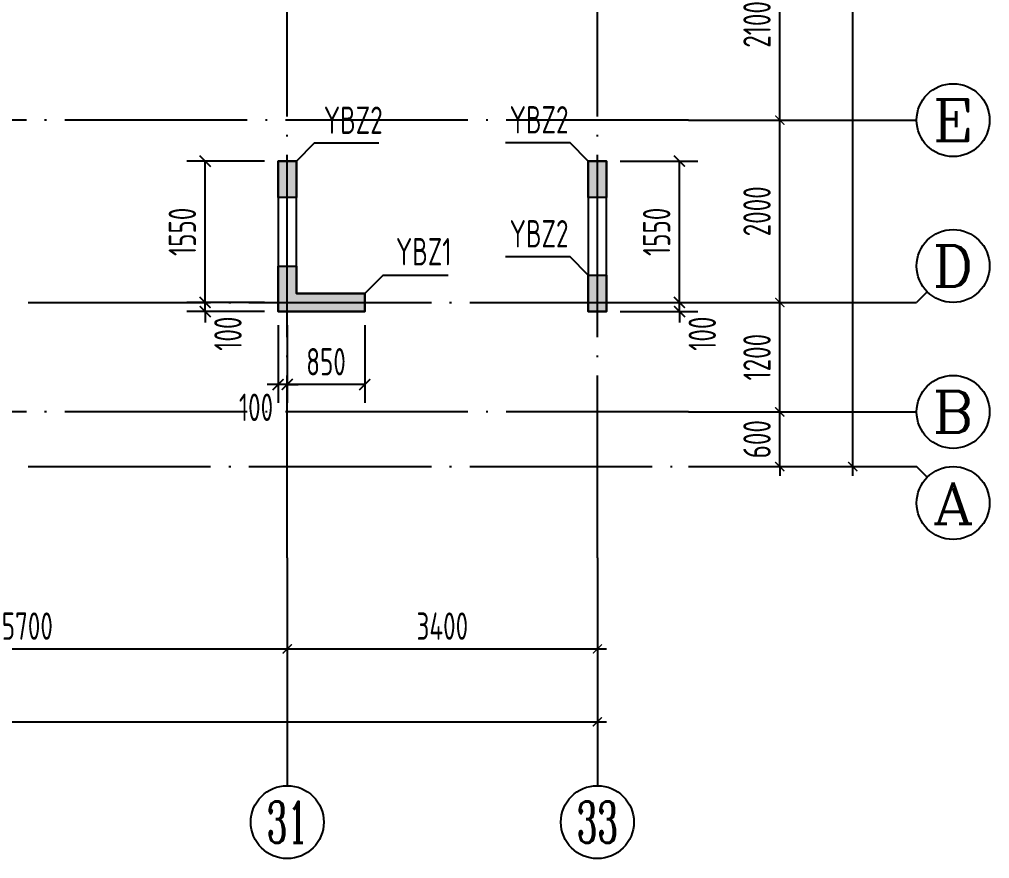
# Model space of a CAD drawing. Extents: x 826826 to 1642106, y -156213 to 399140.
# Drawn here: x 1214460 to 1225096, y 186054 to 195259 of the extents above; entities that cross this region are included whole.
import ezdxf
from ezdxf.enums import TextEntityAlignment as Align

# ---------------------------------------------------------------- set-up
doc = ezdxf.new("R2010")
doc.units = 0
doc.header["$LTSCALE"] = 1000
doc.linetypes.add('DOTE', pattern=[2.42, 2, -0.2, 0.02, -0.2])
doc.layers.get('0').update_dxf_attribs({"linetype": 'CONTINUOUS'})
doc.layers.get('DEFPOINTS').update_dxf_attribs({"linetype": 'CONTINUOUS'})
for name, color, linetype in [('A-AXIS', 1, 'CONTINUOUS'), ('A-DOTE', 10, 'DOTE'), ('AXIS_TEXT', 4, 'CONTINUOUS'), ('S-Q墙实线', 6, 'CONTINUOUS'), ('S-Q墙标注', 3, 'CONTINUOUS'), ('S-X详图填充', 252, 'CONTINUOUS'), ('S-X详图实线', 4, 'CONTINUOUS'), ('S-Y一般标注', 3, 'CONTINUOUS'), ('S-Z柱编号', 6, 'CONTINUOUS')]:
    doc.layers.add(name, color=color, linetype=linetype)
doc.styles.add('_TCH_AXIS', font='COMPLEX', dxfattribs={"bigfont": 'GBCBIG'})
doc.styles.add('COMPLEX', font='COMPLEX')
doc.styles.add('TSSD_DIMENSION', font='Tssdeng.shx', dxfattribs={"width": 0.7, "bigfont": 'tssdchn.shx'})
doc.styles.add('TSSD_REIN', font='tssdeng.shx', dxfattribs={"width": 0.7, "height": 300, "bigfont": 'tssdchn.shx'})
doc.styles.add('结构文字', font='zstxt.shx', dxfattribs={"width": 0.7, "bigfont": 'zshz.shx'})
doc.dimstyles.new('STRUCK', dxfattribs={"dimtxt": 400, "dimasz": 121, "dimexe": 200, "dimexo": 150, "dimgap": 115, "dimtad": 1, "dimdec": 0, "dimdsep": 46, "dimtxsty": '结构文字', "dimblk": 'ARCHTICK', "dimcen": 400, "dimclrd": 3, "dimclre": 3, "dimclrt": 7, "dimadec": 0, "dimazin": 0, "dimtfac": 1, "dimtdec": 0, "dimtix": 1, "dimtmove": 2, "dimatfit": 3, "dimldrblk": '_DIMX', "dimfxl": 0, "dimtolj": 1, "dimtzin": 0, "dimarcsym": 0})
doc.dimstyles.new('TSSD_100_100$0', dxfattribs={"dimtxt": 300, "dimasz": 80, "dimexe": 100, "dimexo": 250, "dimgap": 100, "dimtad": 1, "dimdec": 0, "dimzin": 0, "dimdsep": 46, "dimtxsty": 'TSSD_DIMENSION', "dimblk": 'ARCHTICK', "dimcen": 0, "dimdle": 100, "dimclrd": 3, "dimclre": 3, "dimclrt": 7, "dimadec": 0, "dimazin": 0, "dimtfac": 1, "dimtdec": 0, "dimtix": 1, "dimtmove": 2, "dimatfit": 3, "dimldrblk": 'ARCHTICK', "dimfxl": 0, "dimtolj": 1, "dimtzin": 0, "dimarcsym": 0})

# ---------------------------------------------------------------- blocks, each defined once
blk = doc.blocks.new('_ArchTick')
at = {"color": 0, "linetype": 'ByBlock', "const_width": 0.15}
blk.add_lwpolyline([(-0.5, -0.5), (0.5, 0.5)], dxfattribs=at)
blk = doc.blocks.new('*D870')
at = {"layer": 'DEFPOINTS', "color": 0}
for p in [(49700.000008, 3300.000008), (53100.000008, 3300.000008), (53100.000008, 2300.000008)]:
    blk.add_point(p, dxfattribs=at)
at = {"layer": 'S-Y一般标注', "color": 0, "lineweight": -2}
for p, q in [((49700.000008, 3050.000008), (49700.000008, 2200.000008)), ((53100.000008, 3050.000008), (53100.000008, 2200.000008)), ((49600.000008, 2300.000008), (53200.000008, 2300.000008))]:
    blk.add_line(p, q, dxfattribs=at)
at = {"layer": 'S-Y一般标注', "color": 0, "lineweight": -2, "xscale": 100, "yscale": 100, "zscale": 100, "rotation": 180}
blk.add_blockref('_ArchTick', (49700.000008, 2300.000008), dxfattribs=at)
at = {"layer": 'S-Y一般标注', "color": 0, "lineweight": -2, "xscale": 100, "yscale": 100, "zscale": 100}
blk.add_blockref('_ArchTick', (53100.000008, 2300.000008), dxfattribs=at)
at = {"layer": 'S-Y一般标注', "color": 7, "insert": (51400.000008, 2550.000008), "char_height": 300, "attachment_point": 5, "style": 'TSSD_DIMENSION'}
blk.add_mtext('\\A1;3400', dxfattribs=at)
blk = doc.blocks.new('*D871')
at = {"layer": 'DEFPOINTS', "color": 0}
for p in [(44000, 3300), (49700, 3300), (49700, 2300)]:
    blk.add_point(p, dxfattribs=at)
at = {"layer": 'S-Y一般标注', "color": 0, "lineweight": -2}
for p, q in [((44000, 3050), (44000, 2200)), ((49700, 3050), (49700, 2200)), ((43900, 2300), (49800, 2300))]:
    blk.add_line(p, q, dxfattribs=at)
at = {"layer": 'S-Y一般标注', "color": 0, "lineweight": -2, "xscale": 100, "yscale": 100, "zscale": 100, "rotation": 180}
blk.add_blockref('_ArchTick', (44000, 2300), dxfattribs=at)
at = {"layer": 'S-Y一般标注', "color": 0, "lineweight": -2, "xscale": 100, "yscale": 100, "zscale": 100}
blk.add_blockref('_ArchTick', (49700, 2300), dxfattribs=at)
at = {"layer": 'S-Y一般标注', "color": 7, "insert": (46850, 2550), "char_height": 300, "attachment_point": 5, "style": 'TSSD_DIMENSION'}
blk.add_mtext('\\A1;5700', dxfattribs=at)
blk = doc.blocks.new('*D876')
at = {"layer": 'DEFPOINTS', "color": 0}
for p in [(54100.000008, 4900.000008), (55100.000008, 4900.000008), (54100.000008, 4300.000008)]:
    blk.add_point(p, dxfattribs=at)
at = {"layer": 'S-Y一般标注', "color": 0, "lineweight": -2}
for p, q in [((55100.000008, 4900.000008), (55100.000008, 5000.000008)), ((54350.000008, 4900.000008), (55200.000008, 4900.000008)), ((55100.000008, 4300.000008), (55100.000008, 4900.000008)), ((54350.000008, 4300.000008), (55200.000008, 4300.000008)), ((55100.000008, 4300.000008), (55100.000008, 4200.000008))]:
    blk.add_line(p, q, dxfattribs=at)
at = {"layer": 'S-Y一般标注', "color": 0, "lineweight": -2, "xscale": 100, "yscale": 100, "zscale": 100}
for p, rotation in [((55100.000008, 4900.000008), 270), ((55100.000008, 4300.000008), 90)]:
    blk.add_blockref('_ArchTick', p, dxfattribs=dict(at, rotation=rotation))
at = {"layer": 'S-Y一般标注', "color": 7, "insert": (54850.000008, 4600.000008), "char_height": 300, "attachment_point": 5, "rotation": 90, "style": 'TSSD_DIMENSION'}
blk.add_mtext('\\A1;600', dxfattribs=at)
blk = doc.blocks.new('*D877')
at = {"layer": 'DEFPOINTS', "color": 0}
for p in [(54100.000008, 6100.000008), (55100.000008, 6100.000008), (54100.000008, 4900.000008)]:
    blk.add_point(p, dxfattribs=at)
at = {"layer": 'S-Y一般标注', "color": 0, "lineweight": -2}
for p, q in [((55100.000008, 4800.000008), (55100.000008, 6200.000008)), ((54350.000008, 6100.000008), (55200.000008, 6100.000008)), ((54350.000008, 4900.000008), (55200.000008, 4900.000008))]:
    blk.add_line(p, q, dxfattribs=at)
at = {"layer": 'S-Y一般标注', "color": 0, "lineweight": -2, "xscale": 100, "yscale": 100, "zscale": 100}
for p, rotation in [((55100.000008, 6100.000008), 90), ((55100.000008, 4900.000008), 270)]:
    blk.add_blockref('_ArchTick', p, dxfattribs=dict(at, rotation=rotation))
at = {"layer": 'S-Y一般标注', "color": 7, "insert": (54850.000008, 5500.000008), "char_height": 300, "attachment_point": 5, "rotation": 90, "style": 'TSSD_DIMENSION'}
blk.add_mtext('\\A1;1200', dxfattribs=at)
blk = doc.blocks.new('*D878')
at = {"layer": 'DEFPOINTS', "color": 0}
for p in [(54100, 8100), (55100, 8100), (54100, 6100)]:
    blk.add_point(p, dxfattribs=at)
at = {"layer": 'S-Y一般标注', "color": 0, "lineweight": -2}
for p, q in [((55100, 6000), (55100, 8200)), ((54350, 8100), (55200, 8100)), ((54350, 6100), (55200, 6100))]:
    blk.add_line(p, q, dxfattribs=at)
at = {"layer": 'S-Y一般标注', "color": 0, "lineweight": -2, "xscale": 100, "yscale": 100, "zscale": 100}
for p, rotation in [((55100, 8100), 90), ((55100, 6100), 270)]:
    blk.add_blockref('_ArchTick', p, dxfattribs=dict(at, rotation=rotation))
at = {"layer": 'S-Y一般标注', "color": 7, "insert": (54850, 7100), "char_height": 300, "attachment_point": 5, "rotation": 90, "style": 'TSSD_DIMENSION'}
blk.add_mtext('\\A1;2000', dxfattribs=at)
blk = doc.blocks.new('*D879')
at = {"layer": 'DEFPOINTS', "color": 0}
for p in [(54100, 10200), (55100, 10200), (54100, 8100)]:
    blk.add_point(p, dxfattribs=at)
at = {"layer": 'S-Y一般标注', "color": 0, "lineweight": -2}
for p, q in [((55100, 8000), (55100, 10300)), ((54350, 10200), (55200, 10200)), ((54350, 8100), (55200, 8100))]:
    blk.add_line(p, q, dxfattribs=at)
at = {"layer": 'S-Y一般标注', "color": 0, "lineweight": -2, "xscale": 100, "yscale": 100, "zscale": 100}
for p, rotation in [((55100, 10200), 90), ((55100, 8100), 270)]:
    blk.add_blockref('_ArchTick', p, dxfattribs=dict(at, rotation=rotation))
at = {"layer": 'S-Y一般标注', "color": 7, "insert": (54850, 9150), "char_height": 300, "attachment_point": 5, "rotation": 90, "style": 'TSSD_DIMENSION'}
blk.add_mtext('\\A1;2100', dxfattribs=at)
blk = doc.blocks.new('*D887')
at = {"layer": 'DEFPOINTS', "color": 0}
for p in [(54100, 18800), (55900, 18800), (54100, 4300)]:
    blk.add_point(p, dxfattribs=at)
at = {"layer": 'S-Y一般标注', "color": 0, "lineweight": -2}
for p, q in [((55900, 4200), (55900, 18900)), ((54350, 18800), (56000, 18800)), ((54350, 4300), (56000, 4300))]:
    blk.add_line(p, q, dxfattribs=at)
at = {"layer": 'S-Y一般标注', "color": 0, "lineweight": -2, "xscale": 100, "yscale": 100, "zscale": 100}
for p, rotation in [((55900, 18800), 90), ((55900, 4300), 270)]:
    blk.add_blockref('_ArchTick', p, dxfattribs=dict(at, rotation=rotation))
at = {"layer": 'S-Y一般标注', "color": 7, "insert": (55650, 11550), "char_height": 300, "attachment_point": 5, "rotation": 90, "style": 'TSSD_DIMENSION'}
blk.add_mtext('\\A1;14500', dxfattribs=at)
blk = doc.blocks.new('*D918')
at = {"layer": 'DEFPOINTS', "color": 0}
for p in [(4300.000008, 3300.000008), (53100.000008, 3300.000008), (53100.000008, 1500.000008)]:
    blk.add_point(p, dxfattribs=at)
at = {"layer": 'S-Y一般标注', "color": 0, "lineweight": -2}
for p, q in [((4300.000008, 3050.000008), (4300.000008, 1400.000008)), ((53100.000008, 3050.000008), (53100.000008, 1400.000008)), ((4200.000008, 1500.000008), (53200.000008, 1500.000008))]:
    blk.add_line(p, q, dxfattribs=at)
at = {"layer": 'S-Y一般标注', "color": 0, "lineweight": -2, "xscale": 100, "yscale": 100, "zscale": 100, "rotation": 180}
blk.add_blockref('_ArchTick', (4300.000008, 1500.000008), dxfattribs=at)
at = {"layer": 'S-Y一般标注', "color": 0, "lineweight": -2, "xscale": 100, "yscale": 100, "zscale": 100}
blk.add_blockref('_ArchTick', (53100.000008, 1500.000008), dxfattribs=at)
at = {"layer": 'S-Y一般标注', "color": 7, "insert": (28700.000008, 1750.000008), "char_height": 300, "attachment_point": 5, "style": 'TSSD_DIMENSION'}
blk.add_mtext('\\A1;48800', dxfattribs=at)
blk = doc.blocks.new('_AXISO')
blk.add_circle((0, 0), 0.5)
at = {"layer": 'AXIS_TEXT', "style": 'COMPLEX', "width": 1.041667}
blk.add_attdef('A', text='', height=0.56, dxfattribs=at).set_placement((-0.25, -0.28), (0.25, -0.28), align=Align.FIT)
blk = doc.blocks.new('*D2593')
at = {"layer": 'DEFPOINTS', "color": 0}
for p in [(1220896, 192154), (1221696, 192154), (1220896, 192054)]:
    blk.add_point(p, dxfattribs=at)
at = {"layer": 'S-Q墙标注', "color": 3, "lineweight": -2}
for p, q in [((1221696, 192154), (1221696, 192275)), ((1221046, 192154), (1221896, 192154)), ((1221696, 192054), (1221696, 192154)), ((1221046, 192054), (1221896, 192054)), ((1221696, 192054), (1221696, 191933))]:
    blk.add_line(p, q, dxfattribs=at)
at = {"layer": 'S-Q墙标注', "color": 3, "lineweight": -2, "xscale": 121, "yscale": 121, "zscale": 121}
for p, rotation in [((1221696, 192154), 270), ((1221696, 192054), 90)]:
    blk.add_blockref('_ArchTick', p, dxfattribs=dict(at, rotation=rotation))
at = {"layer": 'S-Q墙标注', "color": 7, "insert": (1221946, 191812), "char_height": 300, "attachment_point": 5, "rotation": 90, "style": 'TSSD_REIN'}
blk.add_mtext('\\A1;100', dxfattribs=at)
blk = doc.blocks.new('_DIMX')
blk.add_line((-150, 0), (150, 0))
at = {"const_width": 50}
blk.add_lwpolyline([(-70, -70), (70, 70)], dxfattribs=at)
blk = doc.blocks.new('*D2594')
at = {"layer": 'DEFPOINTS', "color": 0}
for p in [(1220896, 193704), (1221696, 193704), (1220896, 192154)]:
    blk.add_point(p, dxfattribs=at)
at = {"layer": 'S-Q墙标注', "color": 3, "lineweight": -2}
for p, q in [((1221046, 193704), (1221896, 193704)), ((1221696, 192154), (1221696, 193704)), ((1221046, 192154), (1221896, 192154))]:
    blk.add_line(p, q, dxfattribs=at)
at = {"layer": 'S-Q墙标注', "color": 3, "lineweight": -2, "xscale": 121, "yscale": 121, "zscale": 121}
for p, rotation in [((1221696, 193704), 90), ((1221696, 192154), 270)]:
    blk.add_blockref('_ArchTick', p, dxfattribs=dict(at, rotation=rotation))
at = {"layer": 'S-Q墙标注', "color": 7, "insert": (1221446, 192929), "char_height": 300, "attachment_point": 5, "rotation": 90, "style": 'TSSD_REIN'}
blk.add_mtext('\\A1;1550', dxfattribs=at)
blk = doc.blocks.new('*D2595')
at = {"layer": 'DEFPOINTS', "color": 0}
for p in [(1216496, 192154), (1217296, 192154), (1217296, 192054)]:
    blk.add_point(p, dxfattribs=at)
at = {"layer": 'S-Q墙标注', "color": 3, "lineweight": -2}
for p, q in [((1216496, 192154), (1216496, 192275)), ((1217146, 192154), (1216296, 192154)), ((1216496, 192054), (1216496, 192154)), ((1217146, 192054), (1216296, 192054)), ((1216496, 192054), (1216496, 191933))]:
    blk.add_line(p, q, dxfattribs=at)
at = {"layer": 'S-Q墙标注', "color": 3, "lineweight": -2, "xscale": 121, "yscale": 121, "zscale": 121}
for p, rotation in [((1216496, 192154), 270), ((1216496, 192054), 90)]:
    blk.add_blockref('_ArchTick', p, dxfattribs=dict(at, rotation=rotation))
at = {"layer": 'S-Q墙标注', "color": 7, "insert": (1216746, 191812), "char_height": 300, "attachment_point": 5, "rotation": 90, "style": 'TSSD_REIN'}
blk.add_mtext('\\A1;100', dxfattribs=at)
blk = doc.blocks.new('*D2596')
at = {"layer": 'DEFPOINTS', "color": 0}
for p in [(1216496, 193704), (1217296, 193704), (1217296, 192154)]:
    blk.add_point(p, dxfattribs=at)
at = {"layer": 'S-Q墙标注', "color": 3, "lineweight": -2}
for p, q in [((1217146, 193704), (1216296, 193704)), ((1216496, 192154), (1216496, 193704)), ((1217146, 192154), (1216296, 192154))]:
    blk.add_line(p, q, dxfattribs=at)
at = {"layer": 'S-Q墙标注', "color": 3, "lineweight": -2, "xscale": 121, "yscale": 121, "zscale": 121}
for p, rotation in [((1216496, 193704), 90), ((1216496, 192154), 270)]:
    blk.add_blockref('_ArchTick', p, dxfattribs=dict(at, rotation=rotation))
at = {"layer": 'S-Q墙标注', "color": 7, "insert": (1216246, 192929), "char_height": 300, "attachment_point": 5, "rotation": 90, "style": 'TSSD_REIN'}
blk.add_mtext('\\A1;1550', dxfattribs=at)
blk = doc.blocks.new('*D2597')
at = {"layer": 'DEFPOINTS', "color": 0}
for p in [(1217396, 192054), (1218246, 192054), (1217396, 191254)]:
    blk.add_point(p, dxfattribs=at)
at = {"layer": 'S-Q墙标注', "color": 3, "lineweight": -2}
for p, q in [((1217396, 191904), (1217396, 191054)), ((1218246, 191904), (1218246, 191054)), ((1218246, 191254), (1217396, 191254))]:
    blk.add_line(p, q, dxfattribs=at)
at = {"layer": 'S-Q墙标注', "color": 3, "lineweight": -2, "xscale": 121, "yscale": 121, "zscale": 121, "rotation": 180}
blk.add_blockref('_ArchTick', (1217396, 191254), dxfattribs=at)
at = {"layer": 'S-Q墙标注', "color": 3, "lineweight": -2, "xscale": 121, "yscale": 121, "zscale": 121}
blk.add_blockref('_ArchTick', (1218246, 191254), dxfattribs=at)
at = {"layer": 'S-Q墙标注', "color": 7, "insert": (1217821, 191504), "char_height": 300, "attachment_point": 5, "style": 'TSSD_REIN'}
blk.add_mtext('\\A1;850', dxfattribs=at)
blk = doc.blocks.new('*D2598')
at = {"layer": 'DEFPOINTS', "color": 0}
for p in [(1217296, 192054), (1217396, 192054), (1217296, 191254)]:
    blk.add_point(p, dxfattribs=at)
at = {"layer": 'S-Q墙标注', "color": 3, "lineweight": -2}
for p, q in [((1217296, 191904), (1217296, 191054)), ((1217396, 191904), (1217396, 191054)), ((1217296, 191254), (1217175, 191254)), ((1217396, 191254), (1217296, 191254)), ((1217396, 191254), (1217517, 191254))]:
    blk.add_line(p, q, dxfattribs=at)
at = {"layer": 'S-Q墙标注', "color": 3, "lineweight": -2, "xscale": 121, "yscale": 121, "zscale": 121}
blk.add_blockref('_ArchTick', (1217296, 191254), dxfattribs=at)
at = {"layer": 'S-Q墙标注', "color": 3, "lineweight": -2, "xscale": 121, "yscale": 121, "zscale": 121, "rotation": 180}
blk.add_blockref('_ArchTick', (1217396, 191254), dxfattribs=at)
at = {"layer": 'S-Q墙标注', "color": 7, "insert": (1217054, 191004), "char_height": 300, "attachment_point": 5, "style": 'TSSD_REIN'}
blk.add_mtext('\\A1;100', dxfattribs=at)
blk = doc.blocks.new('20210801.08533475')
at = {"layer": 'A-AXIS'}
for p, q in [((54100, 8100), (56600, 8100)), ((56717.2, 6217.2), (56600, 6100)), ((54100, 6100), (56600, 6100)), ((54100, 4900), (56600, 4900)), ((54100, 4300), (56600, 4300)), ((56717.2, 4182.8), (56600, 4300)), ((49700, 3300), (49700, 800)), ((53100, 3300), (53100, 800))]:
    blk.add_line(p, q, dxfattribs=at)
at = {"layer": 'A-DOTE'}
for p, q in [((53100, 3300), (53100, 19800)), ((49700, 3300), (49700, 10500)), ((54100, 8100), (3300, 8100)), ((3300, 6100), (54100, 6100)), ((54100, 4900), (3300, 4900)), ((3300, 4300), (54100, 4300))]:
    blk.add_line(p, q, dxfattribs=at)
at = {"layer": 'A-AXIS'}
ref = blk.add_blockref('_AXISO', (57000, 8100), dxfattribs=dict(at, xscale=800, yscale=800, zscale=800))
ref.add_attrib('A', 'E', dxfattribs={"layer": 'AXIS_TEXT', "height": 452.5, "style": '_TCH_AXIS', "width": 1.3125}).set_placement((56773.7, 7873.7), (57226.3, 7873.7), align=Align.FIT)
ref = blk.add_blockref('_AXISO', (57000, 6500), dxfattribs=dict(at, xscale=800, yscale=800, zscale=800))
ref.add_attrib('A', 'D', dxfattribs={"layer": 'AXIS_TEXT', "height": 452.5, "style": '_TCH_AXIS', "width": 1.235294}).set_placement((56773.7, 6273.7), (57226.3, 6273.7), align=Align.FIT)
ref = blk.add_blockref('_AXISO', (57000, 4900), dxfattribs=dict(at, xscale=800, yscale=800, zscale=800))
ref.add_attrib('A', 'B', dxfattribs={"layer": 'AXIS_TEXT', "height": 452.5, "style": '_TCH_AXIS', "width": 1.235294}).set_placement((56773.7, 4673.7), (57226.3, 4673.7), align=Align.FIT)
ref = blk.add_blockref('_AXISO', (57000, 3900), dxfattribs=dict(at, xscale=800, yscale=800, zscale=800))
ref.add_attrib('A', 'A', dxfattribs={"layer": 'AXIS_TEXT', "height": 452.5, "style": '_TCH_AXIS', "width": 1.166667}).set_placement((56773.7, 3673.7), (57226.3, 3673.7), align=Align.FIT)
ref = blk.add_blockref('_AXISO', (49700, 400), dxfattribs=dict(at, xscale=800, yscale=800, zscale=800))
ref.add_attrib('A', '31', dxfattribs={"layer": 'AXIS_TEXT', "height": 452.55, "style": '_TCH_AXIS', "width": 0.75}).set_placement((49473.7, 173.7), (49926.3, 173.7), align=Align.FIT)
ref = blk.add_blockref('_AXISO', (53100, 400), dxfattribs=dict(at, xscale=800, yscale=800, zscale=800))
ref.add_attrib('A', '33', dxfattribs={"layer": 'AXIS_TEXT', "height": 452.55, "style": '_TCH_AXIS', "width": 0.636364}).set_placement((52873.7, 173.7), (53326.3, 173.7), align=Align.FIT)
at = {"layer": 'S-Y一般标注'}
for p1, p2, distance, picture, middle in [((54100, 4300), (54100, 18800), -1800, '*D887', (55650, 11550)), ((54100, 8100), (54100, 10200), -1000, '*D879', (54850, 9150)), ((54100, 6100), (54100, 8100), -1000, '*D878', (54850, 7100)), ((54100, 4900), (54100, 6100), -1000, '*D877', (54850, 5500)), ((54100, 4300), (54100, 4900), -1000, '*D876', (54850, 4600)), ((4300, 3300), (53100, 3300), -1800, '*D918', (28700, 1750)), ((44000, 3300), (49700, 3300), -1000, '*D871', (46850, 2550)), ((49700, 3300), (53100, 3300), -1000, '*D870', (51400, 2550))]:
    dim = blk.add_aligned_dim(p1=p1, p2=p2, distance=distance, dimstyle='TSSD_100_100$0', override={"dimasz": 100, "dimclrd": 0, "dimclre": 0}, dxfattribs=at)
    dim.commit()
    dim.dimension.update_dxf_attribs({"geometry": picture, "text_midpoint": middle})

msp = doc.modelspace()

# ---------------------------------------------------------------- hatches: boundary and pattern name
at = {"layer": 'S-X详图填充'}
h = msp.add_hatch(color=256, dxfattribs=at)
h.dxf.hatch_style = 1
h.paths.add_polyline_path([(1217496.21, 193303.99), (1217296.21, 193303.99), (1217296.21, 193703.99), (1217496.21, 193703.99)])
h = msp.add_hatch(color=256, dxfattribs=at)
h.dxf.hatch_style = 1
h.paths.add_polyline_path([(1220896.21, 193304.03), (1220696.21, 193304.03), (1220696.21, 193704.03), (1220896.21, 193704.03)])
h = msp.add_hatch(color=256, dxfattribs=at)
h.dxf.hatch_style = 1
h.paths.add_polyline_path([(1217296.21, 192553.99), (1217496.21, 192553.99), (1217496.21, 192253.99), (1218246.21, 192253.99), (1218246.21, 192053.99), (1217296.21, 192053.99)])
h = msp.add_hatch(color=256, dxfattribs=at)
h.dxf.hatch_style = 1
h.paths.add_polyline_path([(1220696.21, 192454.03), (1220896.21, 192454.03), (1220896.21, 192054.03), (1220696.21, 192054.03)])

# ---------------------------------------------------------------- linework, layer by layer
at = {"layer": 'S-Q墙实线'}
msp.add_lwpolyline([(1218246.22, 192053.99), (1218246.22, 192053.99), (1218246.21, 192253.99), (1218246.21, 192253.99), (1217496.22, 192253.99), (1217496.22, 193703.99), (1217296.22, 193703.99), (1217296.22, 192053.99), (1218246.22, 192053.99)], dxfattribs=at)
msp.add_lwpolyline([(1220896.22, 192053.99), (1220896.22, 193703.99), (1220696.22, 193703.99), (1220696.22, 192053.99)], close=True, dxfattribs=at)
at = {"layer": 'S-X详图实线'}
for points in [[(1217496.21, 193303.99), (1217296.21, 193303.99), (1217296.21, 193703.99), (1217496.21, 193703.99), (1217496.21, 193303.99)], [(1220896.21, 193304.03), (1220696.21, 193304.03), (1220696.21, 193704.03), (1220896.21, 193704.03), (1220896.21, 193304.03)], [(1217296.21, 192553.99), (1217496.21, 192553.99), (1217496.21, 192253.99), (1218246.21, 192253.99), (1218246.21, 192053.99), (1217296.21, 192053.99), (1217296.21, 192553.99)], [(1220696.21, 192454.03), (1220896.21, 192454.03), (1220896.21, 192054.03), (1220696.21, 192054.03), (1220696.21, 192454.03)]]:
    msp.add_lwpolyline(points, close=True, dxfattribs=at)
at = {"layer": 'S-Z柱编号', "color": 7}
for points in [[(1217496.21, 193703.99), (1217696.21, 193903.99), (1218400.09, 193903.99)], [(1220696.21, 193703.99), (1220496.21, 193903.99), (1219788.83, 193903.99)], [(1220696.21, 192454.03), (1220496.21, 192654.03), (1219788.83, 192654.03)], [(1218246.21, 192253.99), (1218446.21, 192453.99), (1219161.43, 192453.99)]]:
    msp.add_lwpolyline(points, dxfattribs=at)

# ---------------------------------------------------------------- block references
at = {"layer": 'S-Y一般标注'}
msp.add_blockref('20210801.08533475', (1167696.22, 186053.99), dxfattribs=at)

# ---------------------------------------------------------------- texts
at = {"layer": 'S-Z柱编号', "color": 7, "style": 'TSSD_REIN', "width": 0.7}
for s, p in [('YBZ2', (1217796.21, 193913.28)), ('YBZ2', (1219833.39, 193917.74)), ('YBZ2', (1219833.39, 192667.77)), ('YBZ1', (1218586.6, 192470.84))]:
    msp.add_text(s, height=300, dxfattribs=at).set_placement(p, align=Align.BOTTOM_LEFT)

# ---------------------------------------------------------------- dimensions: what is measured, and where the dimension line sits
at = {"layer": 'S-Q墙标注'}
for base, p1, p2, angle, picture, middle in [((1216496.21, 193703.99), (1217296.21, 192153.99), (1217296.21, 193703.99), 90, '*D2596', (1216246.21, 192928.99)), ((1221696.21, 193703.99), (1220896.21, 192154.03), (1220896.21, 193703.99), 90, '*D2594', (1221446.21, 192929.01)), ((1217396.23, 191253.99), (1218246.21, 192053.99), (1217396.23, 192053.99), 180, '*D2597', (1217821.22, 191503.99))]:
    dim = msp.add_linear_dim(base=base, p1=p1, p2=p2, angle=angle, dimstyle='STRUCK', override={"dimtxt": 300, "dimgap": 100, "dimtxsty": 'TSSD_REIN'}, dxfattribs=at)
    dim.commit()
    dim.dimension.update_dxf_attribs({"geometry": picture, "text_midpoint": middle})
for base, p1, p2, angle, picture, middle in [((1216496.21, 192153.99), (1217296.21, 192053.99), (1217296.21, 192153.99), 90, '*D2595', (1216746.21, 191812.07)), ((1221696.21, 192154.03), (1220896.21, 192054.03), (1220896.21, 192154.03), 90, '*D2593', (1221946.21, 191812.11)), ((1217296.21, 191253.99), (1217396.23, 192053.99), (1217296.21, 192053.99), 180, '*D2598', (1217054.29, 191003.99))]:
    dim = msp.add_linear_dim(base=base, p1=p1, p2=p2, angle=angle, dimstyle='STRUCK', override={"dimtxt": 300, "dimgap": 100, "dimtxsty": 'TSSD_REIN'}, dxfattribs=at)
    dim.commit()
    dim.dimension.update_dxf_attribs({"geometry": picture, "text_midpoint": middle, "dimtype": 160})

doc.saveas('drawing.dxf')
